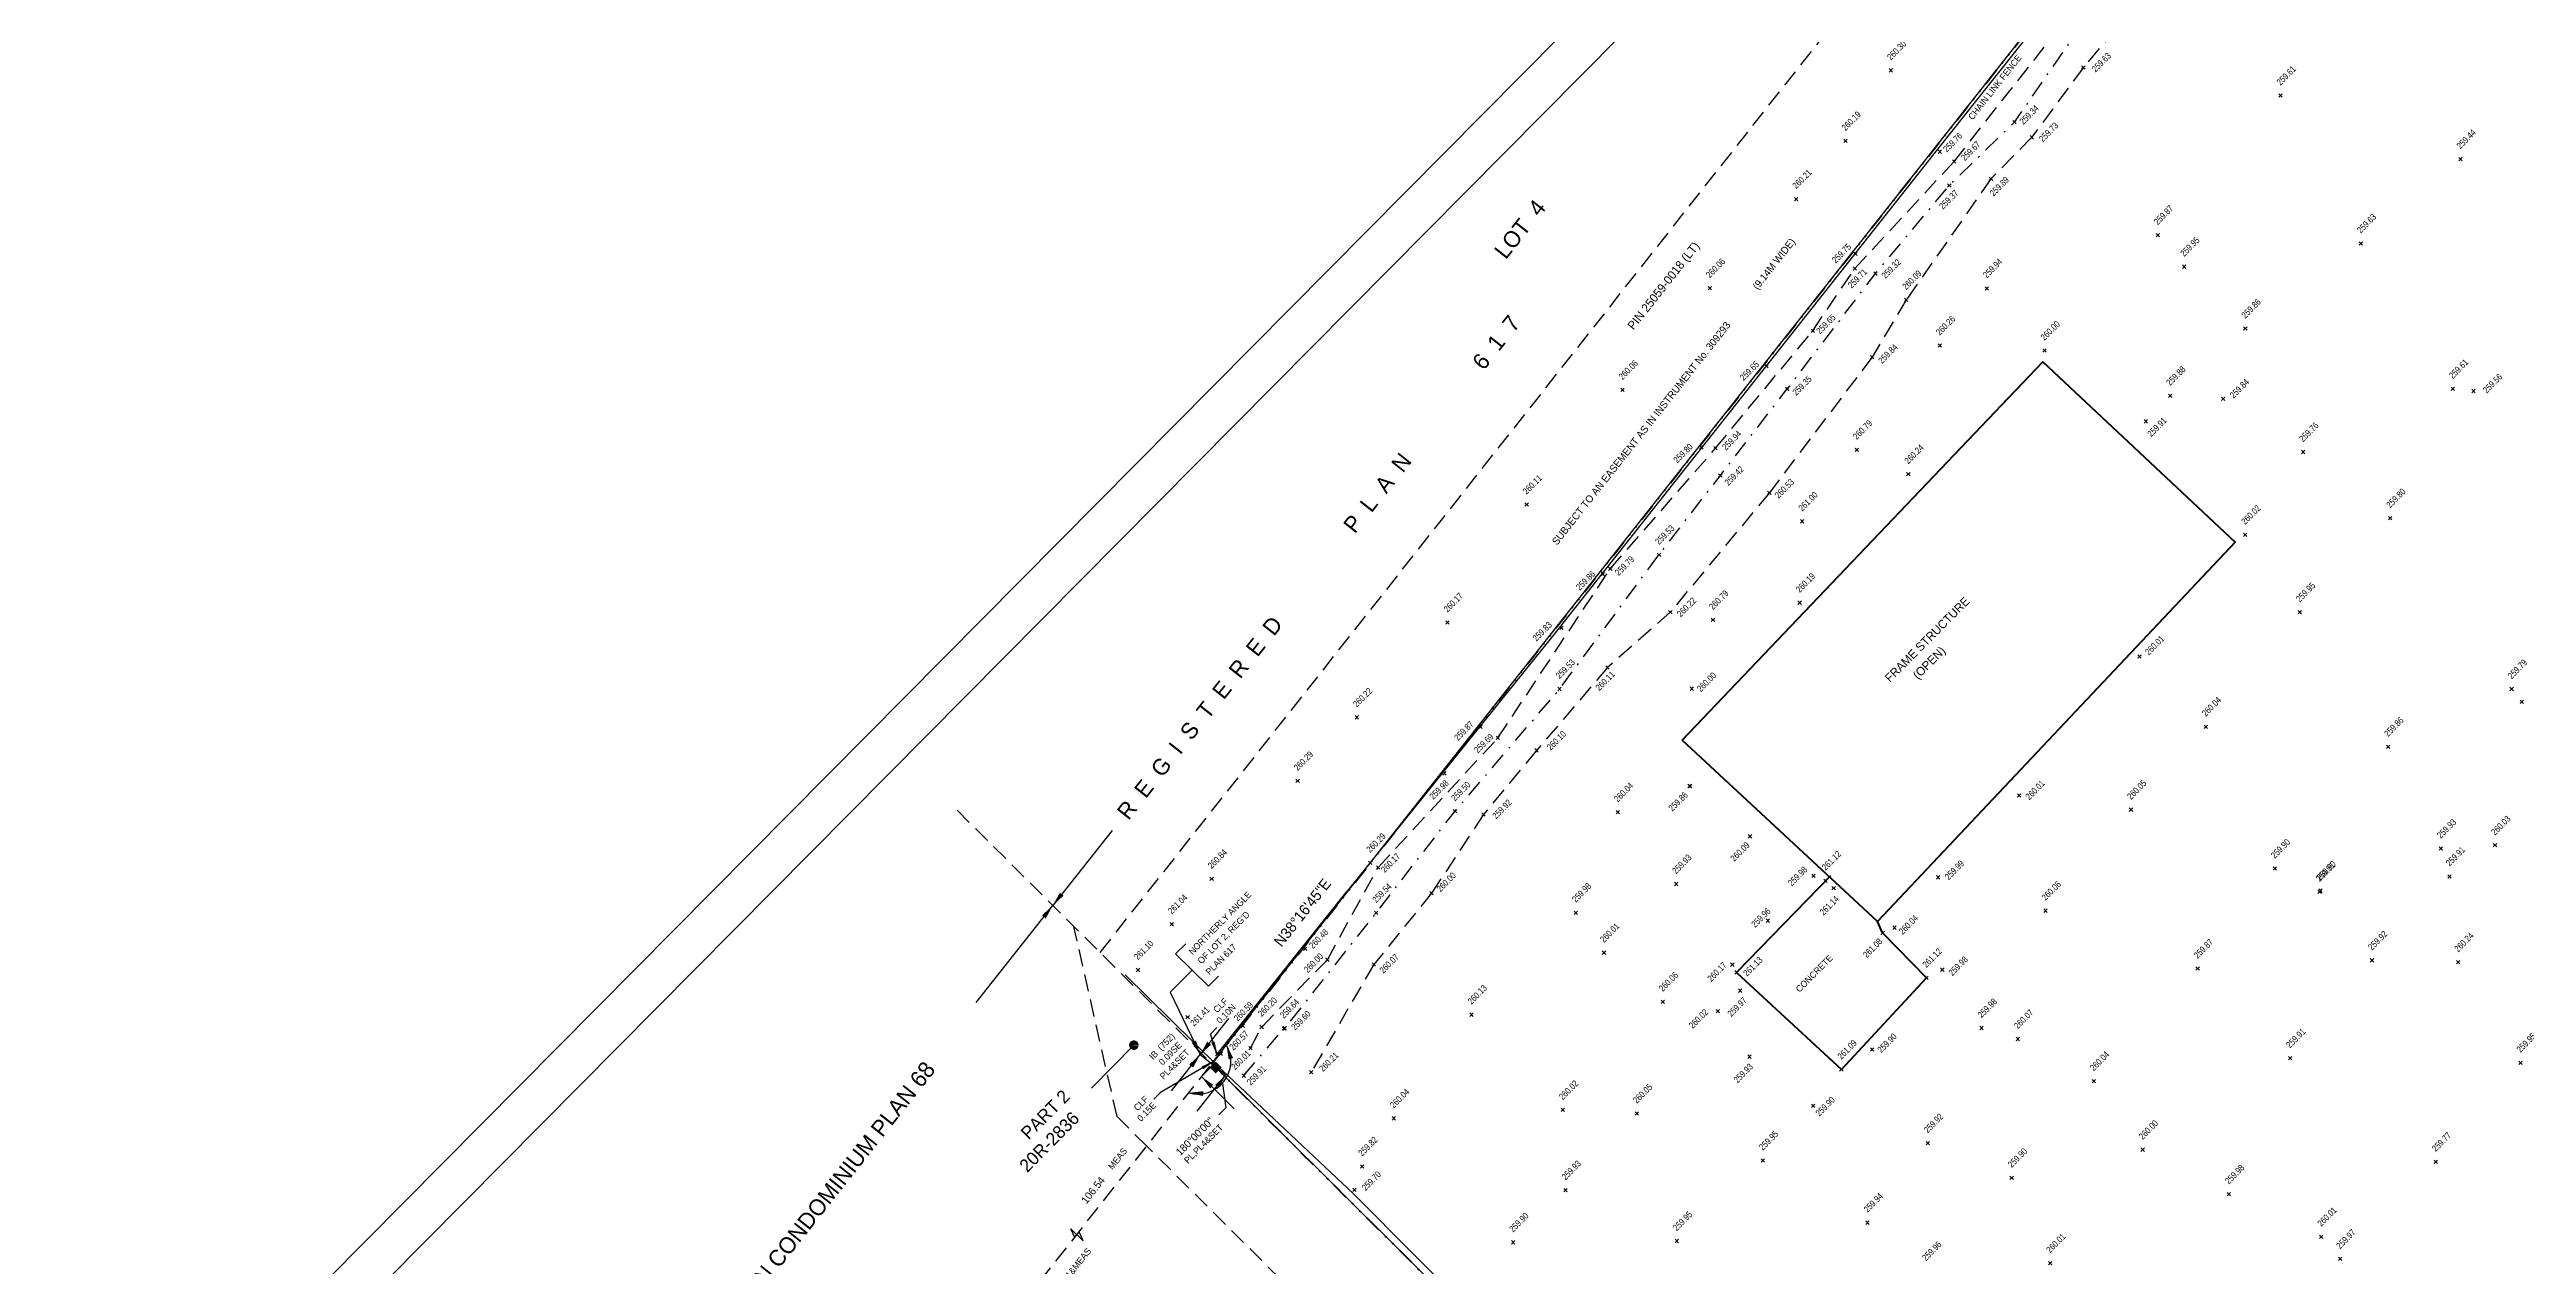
# Model space of a CAD drawing. Header units: metres. Extents: x 588040 to 588395, y 4834075 to 4834430.
# Drawn here: x 588040 to 588184.5, y 4834238.5 to 4834309.5 of the extents above; entities that cross this region are included whole.
import ezdxf
from ezdxf.enums import TextEntityAlignment as Align

# ---------------------------------------------------------------- set-up
doc = ezdxf.new("R2010")
doc.units = ezdxf.units.M
doc.header["$LTSCALE"] = 2
doc.header["$PDMODE"] = 3
doc.header["$PDSIZE"] = 0.1
for name, pattern in [('DASH2DOT', [1.25, 0.5, -0.25, 0, -0.25, 0, -0.25]), ('DASHDOT', [1, 0.5, -0.25, 0, -0.25]), ('DASHED', [0.75, 0.5, -0.25])]:
    doc.linetypes.add(name, pattern=pattern)
for name, color, linetype in [('A-BARS', 20, 'Continuous'), ('A-BORDER', 135, 'Continuous'), ('A-LABLE', 30, 'Continuous'), ('A-METHOD', 41, 'Continuous'), ('A-UL', 4, 'DASHED'), ('A-ULTEXT', 4, 'Continuous'), ('BEARING1', 1, 'Continuous'), ('ELEVATION-CONCRETE', 4, 'Continuous'), ('ELEVATION-DITCH', 141, 'Continuous'), ('LINE-BLD', 1, 'Continuous'), ('LINE-BOUNDARY', 2, 'Continuous'), ('LINE-CONCRETE', 4, 'Continuous'), ('LINE-DITCH', 141, 'DASHDOT'), ('LINE-FENCE', 11, 'FENCELINE 3'), ('LINE-TOP OF BANK', 21, 'DASHED'), ('MSPOINT-CONCRETE', 4, 'Continuous'), ('MSPOINT-DITCH', 141, 'Continuous'), ('MSPOINT-FOUND BAR', 241, 'Continuous'), ('MSPOINT-GROUND', 10, 'Continuous'), ('MSPOINT-POST', 21, 'Continuous')]:
    doc.layers.add(name, color=color, linetype=linetype)
for name, color, linetype, lineweight in [('ELEVATION-GROUND', 10, 'Continuous', 5), ('SP-EXISTING BUILDINGS', 162, 'Continuous', 50), ('SP-LIMIT', 222, 'DASH2DOT', 50)]:
    doc.layers.add(name, color=color, linetype=linetype, lineweight=lineweight)
doc.styles.add('BEARING1', font='MSURVEY.SHX', dxfattribs={"height": 0.375})
doc.styles.add('DISTANCE1', font='MSURVEY.SHX', dxfattribs={"height": 0.375})
doc.styles.add('DS175', font='MSDASHED.SHX', dxfattribs={"height": 1.09375})
doc.styles.add('ELEVATION', font='MSURVEY.SHX', dxfattribs={"width": 0.8, "height": 0.375})
doc.styles.add('LEROY60', font='MSURVEY.SHX', dxfattribs={"height": 0.3})
doc.linetypes.add('FENCELINE 3', pattern='A,0.3,-0.05,["X",Standard,S=0.1,R=0,X=0,Y=-0.05],-0.125', length=0.475)

# ---------------------------------------------------------------- blocks, each defined once
blk = doc.blocks.new('MMARR')
for p, q in [((0.5, 0), (3, 0.25)), ((0.03, 0), (5, 0)), ((0.5, 0), (3, -0.25))]:
    blk.add_line(p, q)
blk.add_solid([(0.5, 0), (3, 0.25), (0.5, 0), (3, -0.25)])

msp = doc.modelspace()

# ---------------------------------------------------------------- linework, layer by layer
at = {"layer": 'A-BARS'}
msp.add_solid([(588107.7, 4834250.11, 173.06), (588108.05, 4834250.46, 173.06), (588108.05, 4834249.76, 173.06), (588108.4, 4834250.11, 173.06)], dxfattribs=at)
at = {"layer": 'A-BORDER', "color": 1}
msp.add_line((588040.02, 4834221.38), (588247.19, 4834430.47), dxfattribs=at)
at = {"layer": 'A-BORDER', "color": 2}
msp.add_line((588043.55, 4834221.4), (588247.21, 4834426.94), dxfattribs=at)
at = {"layer": 'A-LABLE'}
for p, q in [((588102.01, 4834263.95, -0.19), (588098.55, 4834259.56, -0.19)), ((588094.08, 4834253.91, -0.19), (588098.55, 4834259.56, -0.19)), ((588105.72, 4834256.74), (588106.31, 4834257.33)), ((588105.72, 4834256.74), (588107.63, 4834254.85)), ((588105.4, 4834254.5), (588106.68, 4834255.79)), ((588107.63, 4834254.85), (588108.22, 4834255.44)), ((588105.4, 4834254.5), (588107.15, 4834250.86)), ((588108.81, 4834252.96), (588107.15, 4834250.86)), ((588107.76, 4834252.06, 260.79), (588108.13, 4834252.44, 260.79)), ((588103.28, 4834251.41), (588100.8, 4834248.9)), ((588105.48, 4834248.75), (588107.15, 4834250.86)), ((588107.15, 4834250.86), (588107.9, 4834250.26)), ((588107.93, 4834250.45, 260.67), (588104.84, 4834248.65)), ((588106.98, 4834247.56, 260.58), (588108.65, 4834249.67, 260.58)), ((588107.22, 4834249.58), (588107.9, 4834250.26)), ((588108.55, 4834248.27), (588107.22, 4834249.58)), ((588107.9, 4834250.26, 260.58), (588108.65, 4834249.67, 260.58)), ((588104.84, 4834248.65), (588104.45, 4834248.26)), ((588108.45, 4834249.18, -0.19), (588108.64, 4834247.75)), ((588109.13, 4834247.69), (588108.6, 4834248.22)), ((588108.64, 4834247.75), (588108.24, 4834247.34))]:
    msp.add_line(p, q, dxfattribs=at)
at = {"layer": 'A-LABLE', "const_width": 0.275}
msp.add_lwpolyline([(588103.42, 4834251.41, 1), (588103.14, 4834251.41, 1)], format="xyb", close=True, dxfattribs=at)
at = {"layer": 'A-LABLE', "elevation": -0.18}
msp.add_lwpolyline([(588099.83, 4834240.19), (588099.61, 4834240.69), (588100.32, 4834239.98), (588100.09, 4834240.52)], dxfattribs=at)
at = {"layer": 'A-LABLE'}
msp.add_arc((588107.03, 4834250.47, -0.19), 1.91, 253.6851, 29.756, dxfattribs=at)
at = {"layer": 'A-LABLE', "color": 30}
for points in [[(588098.14, 4834258.81, -0.19), (588098.55, 4834259.56, -0.19), (588097.92, 4834258.99, -0.19)], [(588098.96, 4834260.31, -0.19), (588098.55, 4834259.56, -0.19), (588099.18, 4834260.14, -0.19)], [(588106.74, 4834250.11), (588107.15, 4834250.86), (588106.51, 4834250.28)], [(588106.65, 4834251.56), (588107.15, 4834250.86), (588106.91, 4834251.68)], [(588107.56, 4834251.61), (588107.15, 4834250.86), (588107.78, 4834251.43)], [(588109.08, 4834250.66, -0.19), (588108.69, 4834251.42, -0.19), (588108.81, 4834250.57, -0.19)], [(588107.92, 4834249.09), (588107.22, 4834249.58), (588107.73, 4834248.89)], [(588108.24, 4834248.92, 260.58), (588108.65, 4834249.67, 260.58), (588108.02, 4834249.09, 260.58)], [(588107.34, 4834248.72, -0.19), (588106.49, 4834248.63, -0.19), (588107.32, 4834248.44, -0.19)]]:
    msp.add_solid(points, dxfattribs=at)
at = {"layer": 'A-UL'}
for p, q in [((588101.31, 4834256.82, -0.19), (588181.24, 4834358.12, -0.35)), ((588092.97, 4834265.12, -0.19), (588107.83, 4834250.33, -0.19)), ((588102.3, 4834247.24, -0.19), (588099.78, 4834258.34, -0.19)), ((588094.08, 4834232.91, -0.17), (588107.83, 4834250.33, -0.19)), ((588102.28, 4834247.26, -0.19), (588104.03, 4834245.52, -0.19)), ((588193.65, 4834156.27), (588104.03, 4834245.52))]:
    msp.add_line(p, q, dxfattribs=at)
at = {"layer": 'LINE-BLD', "linetype": 'DASHED'}
for p, q in [((588156.31, 4834291.31, 260.03), (588135.28, 4834269.21, 260.15)), ((588156.31, 4834291.31, 260.03), (588167.53, 4834280.78, 259.95)), ((588167.53, 4834280.78, 259.95), (588146.67, 4834258.63, 260.03)), ((588135.28, 4834269.21, 260.15), (588146.67, 4834258.63, 260.03))]:
    msp.add_line(p, q, dxfattribs=at)
at = {"layer": 'LINE-BOUNDARY'}
for p, q in [((588107.83, 4834250.33), (588209.37, 4834379)), ((588197.97, 4834160.63), (588107.83, 4834250.33))]:
    msp.add_line(p, q, dxfattribs=at)
at = {"layer": 'LINE-CONCRETE'}
for p, q in [((588143.86, 4834261.24), (588138.45, 4834255.66)), ((588146.97, 4834257.96), (588146.67, 4834258.63, 260.03)), ((588149.52, 4834255.34), (588146.97, 4834257.96)), ((588138.45, 4834255.66), (588144.56, 4834249.99, 261.09)), ((588144.56, 4834249.99, 261.09), (588149.52, 4834255.34))]:
    msp.add_line(p, q, dxfattribs=at)
at = {"layer": 'LINE-DITCH'}
msp.add_line((588112.03, 4834252.38), (588112.09, 4834252.39), dxfattribs=at)
at = {"layer": 'LINE-DITCH', "flags": 128}
msp.add_lwpolyline([(588109.7, 4834249.63), (588112.03, 4834252.38), (588112.09, 4834252.39), (588117.42, 4834259.13), (588122.02, 4834265.07), (588128.12, 4834272.2), (588133.92, 4834280.04), (588137.5, 4834284.66), (588141.4, 4834289.72), (588141.4, 4834289.71), (588146.55, 4834296.45), (588150.86, 4834301.6), (588154.66, 4834305.29), (588158.91, 4834311.43), (588163.81, 4834316.11), (588168.53, 4834324.31), (588174.03, 4834331.24), (588178.83, 4834337.83), (588182.49, 4834341.84), (588185.61, 4834345.01), (588187.31, 4834347.13), (588195.21, 4834356.38), (588201.52, 4834363.88), (588205.09, 4834367.31), (588211.86, 4834369.52), (588215.71, 4834368.58), (588218.78, 4834368.35), (588219.67, 4834368.24)], dxfattribs=at)
at = {"layer": 'LINE-FENCE'}
for p, q in [((588161.82, 4834318.37, 259.74), (588150.33, 4834303.92, 259.87)), ((588150.33, 4834303.92, 259.87), (588127.73, 4834275.31, 259.81)), ((588127.73, 4834275.31, 259.81), (588115.72, 4834260.4, 260.44)), ((588108.14, 4834250.88), (588115.72, 4834260.4)), ((588108.13, 4834250.25, 260.65), (588102.78, 4834255.51, 261.08)), ((588116.09, 4834242.74, 259.77), (588108.13, 4834250.25, 260.65)), ((588116.09, 4834242.74, 259.77), (588139.26, 4834219.47, 260.05))]:
    msp.add_line(p, q, dxfattribs=at)
at = {"layer": 'LINE-TOP OF BANK', "elevation": 260.01}
msp.add_lwpolyline([(588110.09, 4834251.24), (588110.74, 4834252.47), (588114.57, 4834256.4), (588117.53, 4834261.78), (588124.52, 4834269.35), (588131.08, 4834279.22), (588137.22, 4834286.26), (588142.89, 4834293.11), (588145.34, 4834296.75), (588151.14, 4834303), (588156.66, 4834310), (588162.81, 4834317.26), (588168.83, 4834325.56), (588173.03, 4834330.58), (588176.16, 4834334.88), (588179.55, 4834340.74), (588186.64, 4834348.03), (588193.91, 4834356.57)], dxfattribs=at)
at = {"layer": 'LINE-TOP OF BANK'}
msp.add_lwpolyline([(588164.47, 4834315.3), (588158.68, 4834308.49), (588155.68, 4834304.41), (588153.29, 4834301.98), (588148.34, 4834294.92), (588146.36, 4834291.58), (588140.36, 4834283.66), (588134.58, 4834276.69), (588130.92, 4834273.46), (588126.78, 4834268.62), (588123.68, 4834264.87), (588120.65, 4834260.28), (588117.28, 4834256.12), (588113.63, 4834249.83)], dxfattribs=at)
at = {"layer": 'MSPOINT-CONCRETE'}
for p in [(588143.64, 4834261.01, 261.12), (588144.11, 4834260.57, 261.14), (588146.97, 4834257.96, 261.08), (588138.45, 4834255.66, 261.13), (588149.52, 4834255.34, 261.12), (588144.56, 4834249.99, 261.09)]:
    msp.add_point(p, dxfattribs=at)
at = {"layer": 'MSPOINT-DITCH'}
for p in [(588154.66, 4834305.29, 259.34), (588150.86, 4834301.6, 259.37), (588146.55, 4834296.45, 259.32), (588141.4, 4834289.72, 259.35), (588141.4, 4834289.71, 259.35), (588137.5, 4834284.66, 259.42), (588133.92, 4834280.04, 259.53), (588128.12, 4834272.2, 259.53), (588122.02, 4834265.07, 259.5), (588117.42, 4834259.13, 259.54), (588112.03, 4834252.38, 259.64), (588112.09, 4834252.39, 259.6), (588109.7, 4834249.63, 259.91)]:
    msp.add_point(p, dxfattribs=at)
at = {"layer": 'MSPOINT-FOUND BAR'}
for p in [(588107.9, 4834250.27, 260.59), (588107.9, 4834250.26, 260.58)]:
    msp.add_point(p, dxfattribs=at)
at = {"layer": 'MSPOINT-GROUND'}
for p in [(588147.45, 4834308.32, 260.3), (588158.68, 4834308.49, 259.63), (588170.18, 4834306.85, 259.61), (588155.68, 4834304.41, 259.73), (588144.8, 4834304.2, 260.19), (588150.3, 4834303.57, 259.76), (588151.14, 4834303, 259.67), (588180.68, 4834303.14, 259.44), (588153.29, 4834301.98, 259.89), (588141.93, 4834300.8, 260.21), (588163.02, 4834298.7, 259.87), (588145.38, 4834297.6, 259.75), (588174.87, 4834298.21, 259.63), (588136.88, 4834295.6, 260.06), (588145.34, 4834296.75, 259.71), (588153.05, 4834295.59, 259.94), (588164.56, 4834296.86, 259.95), (588148.34, 4834294.92, 260.09), (588142.89, 4834293.11, 259.65), (588168.13, 4834293.25, 259.86), (588146.36, 4834291.58, 259.84), (588150.3, 4834292.26, 260.26), (588156.41, 4834291.96, 260), (588140.19, 4834291.05, 259.65), (588131.79, 4834289.67, 260.06), (588163.74, 4834289.32, 259.88), (588166.84, 4834289.14, 259.84), (588180.24, 4834289.73, 259.61), (588181.45, 4834289.6, 259.56), (588162.32, 4834287.83, 259.91), (588136.39, 4834286.31, 259.8), (588137.22, 4834286.26, 259.94), (588145.46, 4834286.17, 260.79), (588171.5, 4834286.04, 259.76), (588148.47, 4834284.75, 260.24), (588126.2, 4834282.97, 260.11), (588140.36, 4834283.66, 260.53), (588142.28, 4834281.99, 261), (588168.12, 4834281.2, 260.02), (588176.58, 4834282.18, 259.8), (588130.65, 4834278.91, 259.86), (588131.08, 4834279.22, 259.79), (588142.13, 4834277.24, 260.19), (588121.58, 4834276.09, 260.17), (588128.23, 4834275.78, 259.83), (588134.58, 4834276.69, 260.22), (588137.07, 4834276.24, 260.79), (588171.31, 4834276.69, 259.95), (588161.95, 4834274.1, 260.01), (588130.92, 4834273.46, 260.11), (588135.83, 4834272.22, 260), (588183.67, 4834272.2, 259.79), (588184.27, 4834271.46, 259.85), (588116.29, 4834270.55, 260.22), (588123.5, 4834270, 259.87), (588165.82, 4834270, 260.04), (588124.52, 4834269.35, 259.69), (588126.78, 4834268.62, 260.1), (588176.46, 4834268.83, 259.86), (588112.84, 4834266.84, 260.29), (588121.4, 4834267.28, 259.98), (588135.71, 4834266.54, 259.87), (588135.74, 4834266.53, 259.86), (588154.93, 4834265.99, 260.01), (588123.68, 4834264.87, 259.92), (588131.52, 4834265.01, 260.04), (588161.46, 4834265.16, 260.05), (588139.23, 4834263.6, 260.09), (588179.54, 4834262.89, 259.93), (588182.7, 4834263.08, 260.03), (588107.82, 4834261.12, 260.84), (588117.07, 4834262.06, 260.29), (588117.53, 4834261.78, 260.17), (588142.94, 4834261.3, 259.98), (588150.21, 4834261.21, 259.99), (588169.85, 4834261.72, 259.9), (588180.05, 4834261.26, 259.91), (588120.65, 4834260.28, 260), (588134.92, 4834260.82, 259.93), (588172.47, 4834260.36, 259.91), (588172.51, 4834260.43, 259.9), (588105.5, 4834258.47, 261.04), (588129.07, 4834259.14, 259.98), (588140.27, 4834258.68, 259.96), (588147.66, 4834258.27, 260.04), (588156.47, 4834259.26, 260.06), (588113.27, 4834257.04, 260.48), (588130.71, 4834256.81, 260.01), (588103.52, 4834255.8, 261.1), (588114.57, 4834256.4, 260), (588117.28, 4834256.12, 260.07), (588138.2, 4834256.11, 260.17), (588150.45, 4834255.82, 259.98), (588165.35, 4834255.88, 259.87), (588175.52, 4834256.36, 259.92), (588180.55, 4834256.26, 260.24), (588134.14, 4834253.94, 260.06), (588138.66, 4834254.59, 259.97), (588106.42, 4834253.05, 261.41), (588109.64, 4834252.55, 260.59), (588110.74, 4834252.47, 260.2), (588122.98, 4834253.19, 260.13), (588137.36, 4834253.39, 260.02), (588152.74, 4834252.41, 259.98), (588108.35, 4834250.91, 260.57), (588110.09, 4834251.24, 260.01), (588146.36, 4834251.15, 259.9), (588154.86, 4834251.77, 260.07), (588113.63, 4834249.83, 260.21), (588139.2, 4834250.74, 259.93), (588159.29, 4834249.31, 260.04), (588170.74, 4834250.65, 259.91), (588184.18, 4834250.38, 259.95), (588142.91, 4834247.87, 259.9), (588118.45, 4834247.14, 260.04), (588128.31, 4834247.63, 260.02), (588132.63, 4834247.42, 260.05), (588149.6, 4834245.69, 259.92), (588162.14, 4834245.31, 260), (588116.6, 4834244.33, 259.82), (588139.98, 4834244.68, 259.95), (588154.5, 4834243.67, 259.9), (588179.24, 4834244.6, 259.77), (588116.16, 4834242.96, 259.7), (588128.47, 4834242.94, 259.93), (588167.17, 4834242.71, 259.98), (588146.09, 4834241.05, 259.94), (588125.41, 4834239.9, 259.9), (588134.96, 4834239.98, 259.95), (588172.56, 4834240.22, 260.01), (588156.74, 4834238.69, 260.01), (588173.66, 4834238.93, 259.97)]:
    msp.add_point(p, dxfattribs=at)
at = {"layer": 'MSPOINT-POST'}
msp.add_point((588108.14, 4834250.88, 260.79), dxfattribs=at)
at = {"layer": 'SP-EXISTING BUILDINGS', "elevation": 260.15}
msp.add_lwpolyline([(588135.28, 4834269.21), (588156.31, 4834291.31), (588167.53, 4834280.78), (588146.67, 4834258.63)], close=True, dxfattribs=at)
at = {"layer": 'SP-EXISTING BUILDINGS'}
msp.add_lwpolyline([(588143.92, 4834261.3), (588138.45, 4834255.66), (588144.56, 4834249.99), (588149.52, 4834255.34), (588146.97, 4834257.96), (588146.67, 4834258.63)], dxfattribs=at)
at = {"layer": 'SP-LIMIT'}
msp.add_lwpolyline([(588107.83, 4834250.33), (588209.37, 4834379), (588334.05, 4834260.45), (588310.72, 4834247.59, 0.070682), (588206.3, 4834169.04), (588197.97, 4834160.63)], format="xyb", close=True, dxfattribs=at)

# ---------------------------------------------------------------- block references
at = {"layer": 'A-LABLE', "xscale": 0.2499999999999999, "yscale": 0.2499999999999999, "zscale": 0.2499999999999999}
for p, rotation in [((588108.14, 4834250.87, 260.79), 107.7653446956998), ((588107.93, 4834250.46, 260.67), 210.322269561525)]:
    msp.add_blockref('MMARR', p, dxfattribs=dict(at, rotation=rotation))

# ---------------------------------------------------------------- texts
at = {"layer": 'A-LABLE', "style": 'LEROY60'}
for s, rotation, p in [('CHAIN LINK FENCE', 51.7205, (588152.22, 4834305.39, -224.39)), ('CONCRETE', 45.2637, (588142.12, 4834254.46, -224.39))]:
    msp.add_text(s, height=0.375, rotation=rotation, dxfattribs=at).set_placement(p)
at = {"layer": 'A-LABLE', "linetype": 'Continuous', "style": 'LEROY60'}
for s, height, rotation, p in [('FRAME STRUCTURE', 0.5, 45.1431, (588147.4, 4834272.56, -820.44)), ('(OPEN)', 0.5, 45.1431, (588149.03, 4834272.73, -820.44)), ('IB', 0.375, 45.2636, (588104.4, 4834250.53, -1045.63)), ('(752)', 0.375, 45.2636, (588104.89, 4834251.06, -1045.63)), ('0.09SE', 0.375, 45.2636, (588104.96, 4834250.21, -1045.63))]:
    msp.add_text(s, height=height, rotation=rotation, dxfattribs=at).set_placement(p)
at = {"layer": 'A-LABLE', "style": 'DISTANCE1'}
for s, p in [('CLF', (588108.47, 4834253.6, 453.8)), ('0.10N', (588108.79, 4834253.11, 453.8)), ('CLF', (588103.83, 4834247.88)), ('0.15E', (588104.16, 4834247.39))]:
    msp.add_text(s, height=0.375, rotation=45.1366, dxfattribs=at).set_placement(p, align=Align.CENTER)
at = {"layer": 'A-METHOD'}
for s, height, rotation, style, p in [('NORTHERLY ANGLE ', 0.375, 45.2643, 'LEROY60', (588108.49, 4834258.46)), ("OF LOT 2, REG'D", 0.375, 45.2643, 'LEROY60', (588108.65, 4834257.56, 109.56)), ('PLAN 617', 0.375, 45.2643, 'LEROY60', (588108.5, 4834256.29, 109.56)), ('106.54', 0.437, 51.687, 'BEARING1', (588101.07, 4834242.81, -606.08))]:
    msp.add_text(s, height=height, rotation=rotation, dxfattribs=dict(at, style=style)).set_placement(p, align=Align.CENTER)
for s, height, rotation, style, p in [('PL4&SET', 0.375, 45.2637, 'LEROY60', (588105.02, 4834249.38, -1045.63)), ('180%%d00\'00"', 0.4375, 45.2637, 'BEARING1', (588105.99, 4834244.92, -1045.63)), ('PL,PL4&SET', 0.375, 45.2637, 'LEROY60', (588106.44, 4834244.47, -1045.63)), ('MEAS', 0.375, 51.687, 'LEROY60', (588102.04, 4834244.11, -943.91)), ('PL1&MEAS', 0.375, 51.687, 'LEROY60', (588099.18, 4834237.3, -943.91))]:
    msp.add_text(s, height=height, rotation=rotation, dxfattribs=dict(at, style=style)).set_placement(p)
at = {"layer": 'A-ULTEXT', "style": 'DS175'}
for s, height, rotation, p in [('LOT  4', 0.95, 51.7205, (588124.98, 4834297.23, -38.62)), ('R  E  G  I  S  T  E  R  E  D                   P  L  A  N                   6  1  7', 0.95, 51.7205, (588102.97, 4834264.49, -38.62)), ('HALTON CONDOMINIUM PLAN 68', 0.95, 51.7205, (588079.16, 4834234.01, -38.62)), ('PART 2', 0.75, 45.2638, (588097.14, 4834245.85, -38.62)), ('20R-2836', 0.75, 45.2638, (588097.06, 4834243.94, -38.62))]:
    msp.add_text(s, height=height, rotation=rotation, dxfattribs=at).set_placement(p)
for s, height, p in [('PIN 25059-0018 (LT)', 0.5, (588134.23, 4834295.71)), ('(9.14M WIDE)', 0.425, (588140.67, 4834296.99, 173.06)), ('SUBJECT TO AN EASEMENT AS IN INSTRUMENT No. 309293', 0.425, (588132.88, 4834287.13))]:
    msp.add_text(s, height=height, rotation=51.7205, dxfattribs=at).set_placement(p, align=Align.MIDDLE)
at = {"layer": 'BEARING1', "color": 3, "style": 'BEARING1'}
msp.add_text('N38°16\'45"E', height=0.625, rotation=51.7205, dxfattribs=at).set_placement((588113.36, 4834258.96, -346.13), align=Align.CENTER)
at = {"layer": 'ELEVATION-CONCRETE', "style": 'ELEVATION', "width": 0.8}
for s, p in [('261.12', (588143.64, 4834261.58)), ('261.14', (588143.52, 4834258.96)), ('261.08', (588146.05, 4834256.48)), ('261.12', (588149.52, 4834255.9)), ('261.13', (588139.06, 4834255.4)), ('261.09', (588144.56, 4834250.55))]:
    msp.add_text(s, height=0.375, rotation=45.2639, dxfattribs=at).set_placement(p)
at = {"layer": 'ELEVATION-DITCH', "style": 'ELEVATION', "width": 0.8}
for s, p in [('259.34', (588155.18, 4834305.12)), ('259.37', (588150.49, 4834300.17)), ('259.32', (588147.13, 4834296.13)), ('259.35', (588141.93, 4834289.31)), ('259.42', (588137.97, 4834284.05)), ('259.53', (588133.92, 4834280.6)), ('259.53', (588128.12, 4834272.77)), ('259.50', (588122.02, 4834265.63)), ('259.54', (588117.42, 4834259.69)), ('259.64', (588112.03, 4834252.94)), ('259.60', (588112.69, 4834252.25)), ('259.91', (588110.1, 4834249.04))]:
    msp.add_text(s, height=0.375, rotation=45.2639, dxfattribs=at).set_placement(p)
at = {"layer": 'ELEVATION-GROUND', "style": 'ELEVATION', "width": 0.8}
for s, p in [('260.30', (588147.45, 4834308.88)), ('259.63', (588159.39, 4834308.18)), ('259.61', (588170.18, 4834307.41)), ('260.19', (588144.8, 4834304.76)), ('259.76', (588150.72, 4834303.51)), ('259.73', (588156.32, 4834304.11)), ('259.44', (588180.68, 4834303.7)), ('259.67', (588151.77, 4834303.01)), ('260.21', (588141.93, 4834301.37)), ('259.89', (588153.44, 4834300.94)), ('259.87', (588163.02, 4834299.27)), ('259.95', (588164.56, 4834297.42)), ('259.63', (588174.87, 4834298.78)), ('260.06', (588136.88, 4834296.17)), ('259.75', (588144.23, 4834297.03)), ('259.94', (588153.05, 4834296.16)), ('259.71', (588145.16, 4834295.57)), ('260.09', (588148.34, 4834295.48)), ('259.86', (588168.13, 4834293.81)), ('259.65', (588143.32, 4834292.9)), ('260.26', (588150.3, 4834292.82)), ('260.00', (588156.41, 4834292.52)), ('260.06', (588131.79, 4834290.23)), ('259.84', (588146.94, 4834291.17)), ('259.61', (588180.24, 4834290.29)), ('259.65', (588138.86, 4834290.17)), ('259.88', (588163.74, 4834289.88)), ('259.84', (588167.45, 4834289.14)), ('259.56', (588182.22, 4834289.44)), ('259.94', (588137.83, 4834286.11)), ('260.79', (588145.46, 4834286.73)), ('259.91', (588162.64, 4834286.89)), ('259.76', (588171.5, 4834286.6)), ('259.80', (588134.99, 4834285.36)), ('260.24', (588148.47, 4834285.31)), ('260.11', (588126.2, 4834283.53)), ('260.53', (588140.9, 4834283.3)), ('261.00', (588142.28, 4834282.55)), ('260.02', (588168.12, 4834281.77)), ('259.80', (588176.58, 4834282.74)), ('259.79', (588131.57, 4834278.79)), ('259.86', (588129.3, 4834277.93)), ('260.19', (588142.13, 4834277.8)), ('259.95', (588171.31, 4834277.25)), ('260.17', (588121.58, 4834276.65)), ('260.22', (588135.19, 4834276.38)), ('260.79', (588137.07, 4834276.8)), ('259.83', (588126.77, 4834274.96)), ('260.01', (588162.5, 4834274.15)), ('260.11', (588130.44, 4834272.07)), ('260.00', (588136.36, 4834272.01)), ('259.79', (588183.67, 4834272.76)), ('260.22', (588116.29, 4834271.11)), ('260.04', (588165.82, 4834270.57)), ('259.87', (588122.2, 4834269.16)), ('260.10', (588127.6, 4834268.59)), ('259.86', (588176.46, 4834269.39)), ('260.29', (588112.84, 4834267.4)), ('259.69', (588123.36, 4834268.43)), ('259.98', (588120.75, 4834265.72)), ('260.01', (588155.53, 4834265.7)), ('260.05', (588161.46, 4834265.72)), ('259.92', (588124.42, 4834264.59)), ('260.04', (588131.52, 4834265.57)), ('259.86', (588134.7, 4834265.03)), ('259.93', (588179.54, 4834263.45)), ('260.03', (588182.7, 4834263.64)), ('260.84', (588107.82, 4834261.68)), ('260.29', (588117.07, 4834262.62)), ('260.17', (588117.92, 4834261.45)), ('259.93', (588134.92, 4834261.38)), ('260.09', (588138.31, 4834262.1)), ('259.90', (588169.85, 4834262.28)), ('259.91', (588180.05, 4834261.83)), ('260.00', (588121.17, 4834260.33)), ('259.98', (588141.67, 4834260.67)), ('259.99', (588150.82, 4834261.03)), ('259.91', (588172.47, 4834260.92)), ('259.90', (588172.51, 4834261)), ('261.04', (588105.5, 4834259.04)), ('259.98', (588129.07, 4834259.71)), ('260.06', (588156.47, 4834259.82)), ('260.48', (588113.73, 4834257.02)), ('260.01', (588130.71, 4834257.37)), ('259.96', (588139.53, 4834258.25)), ('260.04', (588148.14, 4834257.84)), ('261.10', (588103.52, 4834256.36)), ('260.00', (588113.43, 4834255.61)), ('260.07', (588117.84, 4834255.57)), ('259.87', (588165.35, 4834256.44)), ('259.92', (588175.52, 4834256.92)), ('260.24', (588180.55, 4834256.82)), ('260.06', (588134.14, 4834254.51)), ('260.17', (588136.97, 4834255.09)), ('259.98', (588151.04, 4834255.43)), ('260.59', (588109.34, 4834252.77)), ('260.20', (588110.74, 4834253.04)), ('260.13', (588122.98, 4834253.76)), ('259.97', (588138.14, 4834253.04)), ('259.98', (588152.74, 4834252.97)), ('261.41', (588106.8, 4834252.49)), ('260.02', (588135.89, 4834252.35)), ('260.07', (588154.86, 4834252.33)), ('259.91', (588170.74, 4834251.22)), ('260.57', (588109.08, 4834251.08)), ('260.01', (588109.19, 4834249.94)), ('260.21', (588114.32, 4834249.83)), ('259.90', (588146.89, 4834250.93)), ('260.04', (588159.29, 4834249.88)), ('259.95', (588184.18, 4834250.95)), ('259.93', (588138.5, 4834249.17)), ('260.04', (588118.45, 4834247.7)), ('260.02', (588128.31, 4834248.19)), ('260.05', (588132.63, 4834247.98)), ('259.90', (588143.28, 4834247.23)), ('259.92', (588149.6, 4834246.25)), ('260.00', (588162.14, 4834245.87)), ('259.82', (588116.6, 4834244.9)), ('259.95', (588139.98, 4834245.24)), ('259.90', (588154.5, 4834244.23)), ('259.77', (588179.24, 4834245.16)), ('259.70', (588116.8, 4834242.88)), ('259.93', (588128.47, 4834243.51)), ('259.98', (588167.17, 4834243.27)), ('259.94', (588146.09, 4834241.61)), ('259.90', (588125.41, 4834240.46)), ('259.95', (588134.96, 4834240.54)), ('260.01', (588172.56, 4834240.79)), ('259.96', (588149.5, 4834238.79)), ('260.01', (588156.74, 4834239.25)), ('259.97', (588173.66, 4834239.49))]:
    msp.add_text(s, height=0.375, rotation=45.2639, dxfattribs=at).set_placement(p)

doc.saveas('drawing.dxf')
